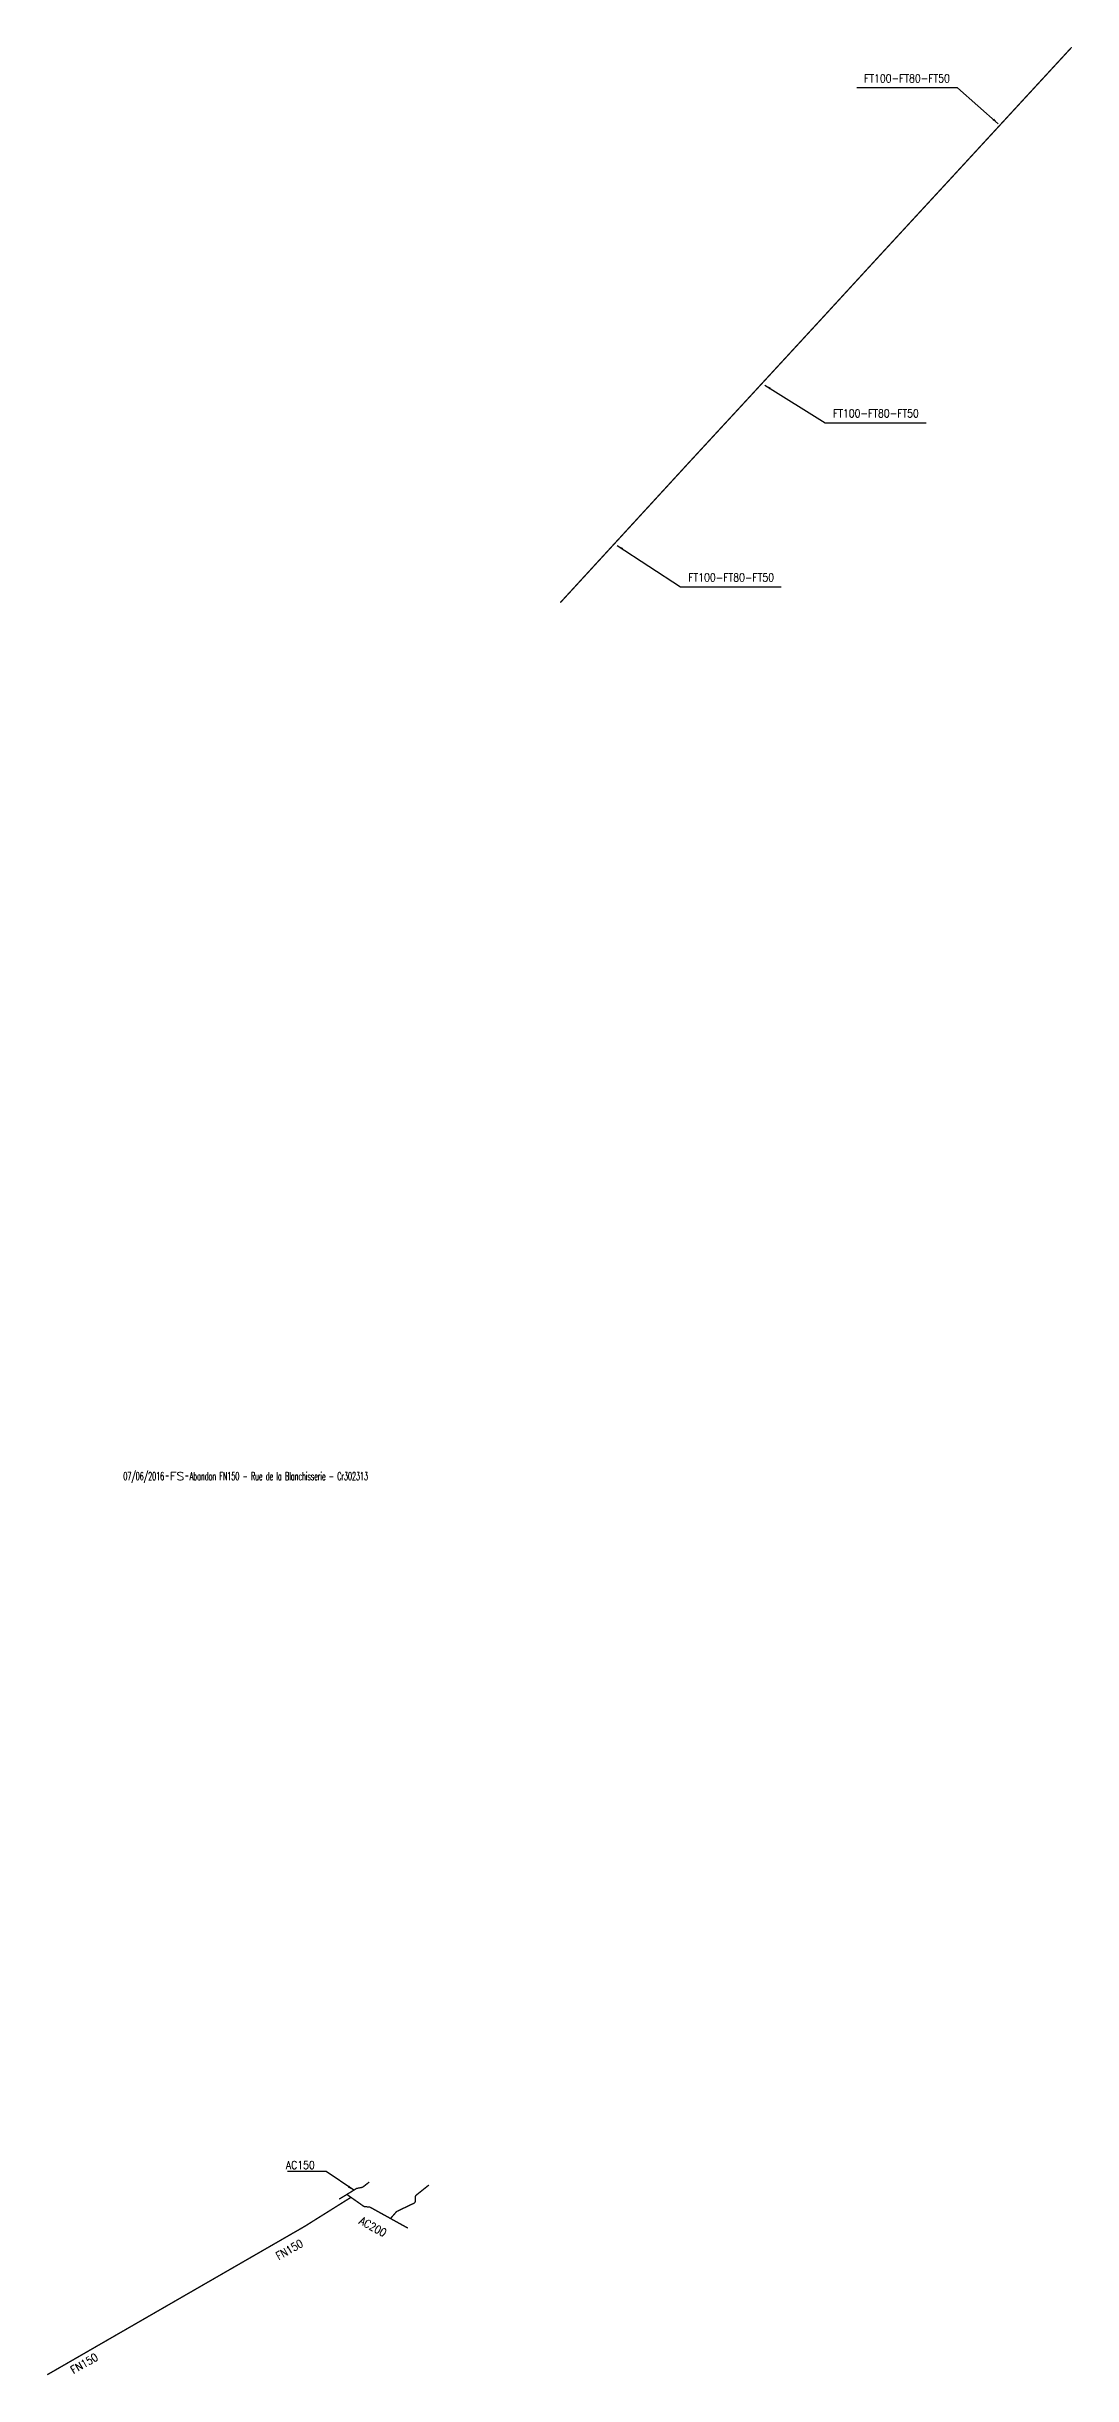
# Model space of a CAD drawing. Header units: millimetres. Extents: x 161000 to 162000, y 120998 to 122000.
# Drawn here: x 160999.9 to 161192.1, y 121563.6 to 122000.1 of the extents above; entities that cross this region are included whole.
import ezdxf
from ezdxf.enums import TextEntityAlignment as Align

# ---------------------------------------------------------------- set-up
doc = ezdxf.new("R2010")
doc.units = ezdxf.units.MM
doc.layers.get('0').update_dxf_attribs({"linetype": 'CONTINUOUS'})
doc.layers.add('L_908', color=5, linetype='CONTINUOUS')
doc.layers.add('L_910', color=7, linetype='CONTINUOUS')
doc.styles.get("Standard").update_dxf_attribs({"font": 'romans.shx', "width": 0.85})
doc.linetypes.add('BP_HS', pattern='A,2,-1,["G",Standard,S=0.85,R=0,X=-0.27,Y=-0.4],-1', length=4)
doc.dimstyles.get("Standard").update_dxf_attribs({"dimtxt": 1.5, "dimasz": 1.2, "dimexe": 0.625, "dimexo": 0.625, "dimgap": 0.25, "dimtad": 1, "dimdec": 1, "dimzin": 0, "dimdsep": 46, "dimtxsty": 'Standard', "dimcen": -0.5, "dimadec": 0, "dimazin": 0, "dimtfac": 1, "dimtdec": 1, "dimtmove": 0, "dimatfit": 3, "dimfxl": 0, "dimtolj": 1, "dimtzin": 0, "dimarcsym": 0})

# ---------------------------------------------------------------- blocks, each defined once
blk = doc.blocks.new('GIS_MODF')
at = {"color": 0, "linetype": 'Continuous', "flags": 128}
for points in [[(-2.18, -0.01), (-1.68, -0.01)], [(1.52, -0.01), (2.02, -0.01)]]:
    blk.add_lwpolyline(points, dxfattribs=at)
at = {"color": 0, "linetype": 'Continuous', "width": 0.5}
blk.add_attdef('DATE', text='', height=1.5, dxfattribs=at).set_placement((-2.5, -0.8), align=Align.RIGHT)
at = {"color": 0, "linetype": 'Continuous', "width": 1.771291}
blk.add_attdef('USER', text='', height=1.5, dxfattribs=at).set_placement((-1.51, -0.8), (1.28, -0.8), align=Align.FIT)
at = {"color": 0, "linetype": 'Continuous', "width": 0.5}
blk.add_attdef('DESC', (2.29, -0.8), '', height=1.5, dxfattribs=at)

msp = doc.modelspace()

# ---------------------------------------------------------------- linework, layer by layer
at = {"layer": 'L_908', "linetype": 'BP_HS', "ltscale": 0.5, "const_width": 0.25}
for points in [[(161096.12, 121895.9), (161120.37, 121922.32), (161131.08, 121933.92), (161144.54, 121948.53), (161156.39, 121961.43), (161169.91, 121976.09), (161182.7, 121989.98), (161191.93, 122000)], [(161056.9, 121597), (161048.18, 121591.53)], [(161000, 121563.75), (161048.18, 121591.53)]]:
    msp.add_lwpolyline(points, dxfattribs=at)
for points in [[(161060.33, 121599.87), (161059.17, 121598.96, -0.12008), (161058.96, 121598.86), (161058.05, 121598.69, 0.115154), (161057.8, 121598.57), (161056.13, 121597.54), (161054.7, 121596.67)], [(161067.56, 121591.23), (161060.5, 121595.14, 0.114538), (161060.29, 121595.2), (161059.54, 121595.24, -0.142169), (161059.27, 121595.33), (161056.13, 121597.54)], [(161071.49, 121599.3), (161069.13, 121597.41, 0.232384), (161068.94, 121597.01), (161068.95, 121596.46), (161068.95, 121596.35, -0.300528), (161068.67, 121595.88), (161065.53, 121594.38, 0.103516), (161065.37, 121594.25), (161064.31, 121593.03)]]:
    msp.add_lwpolyline(points, format="xyb", dxfattribs=at)

# ---------------------------------------------------------------- block references
at = {"layer": 'L_910', "ltscale": 0.5}
ref = msp.add_blockref('GIS_MODF', (161024.4, 121732.22), dxfattribs=at)
ref.add_attrib('DATE', '07/06/2016', dxfattribs={"layer": '0', "color": 0, "linetype": 'Continuous', "height": 1.5, "width": 0.5}).set_placement((161021.9, 121731.42), align=Align.RIGHT)
ref.add_attrib('USER', 'FS', dxfattribs={"layer": '0', "color": 0, "linetype": 'Continuous', "height": 1.5, "width": 1.113383}).set_placement((161022.89, 121731.42), (161025.67, 121731.42), align=Align.FIT)
ref.add_attrib('DESC', 'Abandon FN150 - Rue de la Blanchisserie - Cr302313', (161026.69, 121731.42), dxfattribs={"layer": '0', "color": 0, "linetype": 'Continuous', "height": 1.5, "width": 0.5})

# ---------------------------------------------------------------- texts
at = {"layer": 'L_908', "linetype": 'Continuous', "width": 0.85}
for s, rotation, p in [('AC200', 331.0026, (161058.28, 121592.15)), ('FN150', 29.9672, (161043.37, 121585.18)), ('FN150', 29.9672, (161004.94, 121563.85))]:
    msp.add_text(s, height=1.5, rotation=rotation, dxfattribs=at).set_placement(p)
at = {"layer": 'L_908', "linetype": 'Continuous', "char_height": 1.5}
for s, insert, attachment_point in [('\\A1;FT100-FT80-FT50', (161169.1, 121994.91), 3), ('\\A1;FT100-FT80-FT50', (161147.22, 121932.13), 1), ('\\A1;FT100-FT80-FT50', (161120.1, 121901.37), 1), ('\\A1;AC150', (161050.12, 121603.81), 3)]:
    msp.add_mtext(s, dxfattribs=dict(at, insert=insert, attachment_point=attachment_point))

# ---------------------------------------------------------------- leaders
at = {"layer": 'L_908', "linetype": 'Continuous', "annotation_type": 0, "has_hookline": 1}
for points, hookline_direction, text_width in [([(161178.16, 121985.67), (161170.55, 121992.41), (161169.35, 121992.41)], 1, 17.42), ([(161134.42, 121936.67), (161145.77, 121929.63), (161146.97, 121929.63)], 0, 17.42), ([(161106.79, 121906.62), (161118.65, 121898.87), (161119.85, 121898.87)], 0, 17.42), ([(161057.42, 121598.34), (161052.23, 121601.87), (161051.03, 121601.87)], 1, 5.77)]:
    msp.add_leader(points, dimstyle='Standard', override={"dimgap": 0.25, "dimtad": 1}, dxfattribs=dict(at, hookline_direction=hookline_direction, text_width=text_width))

doc.saveas('drawing.dxf')
